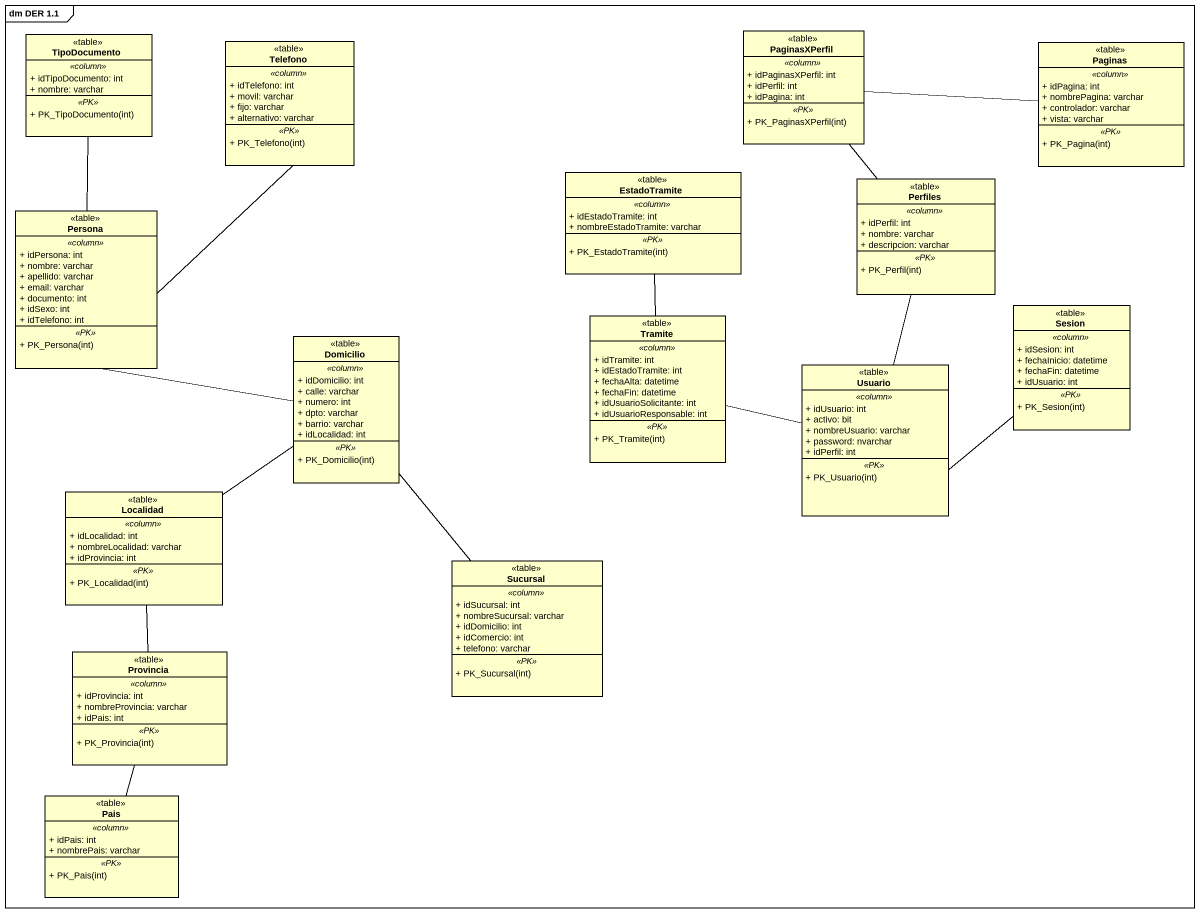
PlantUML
@startuml
mainframe dm DER 1.1
hide circle
hide empty members
skinparam classAttributeIconSize 0
class TipoDocumento <<table>> {
  .. <<column>> ..
  + idTipoDocumento: int
  + nombre: varchar
  .. <<PK>> ..
  + PK_TipoDocumento(int)
}
class Telefono <<table>> {
  .. <<column>> ..
  + idTelefono: int
  + movil: varchar
  + fijo: varchar
  + alternativo: varchar
  .. <<PK>> ..
  + PK_Telefono(int)
}
class PaginasXPerfil <<table>> {
  .. <<column>> ..
  + idPaginasXPerfil: int
  + idPerfil: int
  + idPagina: int
  .. <<PK>> ..
  + PK_PaginasXPerfil(int)
}
class Paginas <<table>> {
  .. <<column>> ..
  + idPagina: int
  + nombrePagina: varchar
  + controlador: varchar
  + vista: varchar
  .. <<PK>> ..
  + PK_Pagina(int)
}
class EstadoTramite <<table>> {
  .. <<column>> ..
  + idEstadoTramite: int
  + nombreEstadoTramite: varchar
  .. <<PK>> ..
  + PK_EstadoTramite(int)
}
class Perfiles <<table>> {
  .. <<column>> ..
  + idPerfil: int
  + nombre: varchar
  + descripcion: varchar
  .. <<PK>> ..
  + PK_Perfil(int)
}
class Persona <<table>> {
  .. <<column>> ..
  + idPersona: int
  + nombre: varchar
  + apellido: varchar
  + email: varchar
  + documento: int
  + idSexo: int
  + idTelefono: int
  .. <<PK>> ..
  + PK_Persona(int)
}
class Sesion <<table>> {
  .. <<column>> ..
  + idSesion: int
  + fechaInicio: datetime
  + fechaFin: datetime
  + idUsuario: int
  .. <<PK>> ..
  + PK_Sesion(int)
}
class Domicilio <<table>> {
  .. <<column>> ..
  + idDomicilio: int
  + calle: varchar
  + numero: int
  + dpto: varchar
  + barrio: varchar
  + idLocalidad: int
  .. <<PK>> ..
  + PK_Domicilio(int)
}
class Tramite <<table>> {
  .. <<column>> ..
  + idTramite: int
  + idEstadoTramite: int
  + fechaAlta: datetime
  + fechaFin: datetime
  + idUsuarioSolicitante: int
  + idUsuarioResponsable: int
  .. <<PK>> ..
  + PK_Tramite(int)
}
class Usuario <<table>> {
  .. <<column>> ..
  + idUsuario: int
  + activo: bit
  + nombreUsuario: varchar
  + password: nvarchar
  + idPerfil: int
  .. <<PK>> ..
  + PK_Usuario(int)
}
class Localidad <<table>> {
  .. <<column>> ..
  + idLocalidad: int
  + nombreLocalidad: varchar
  + idProvincia: int
  .. <<PK>> ..
  + PK_Localidad(int)
}
class Sucursal <<table>> {
  .. <<column>> ..
  + idSucursal: int
  + nombreSucursal: varchar
  + idDomicilio: int
  + idComercio: int
  + telefono: varchar
  .. <<PK>> ..
  + PK_Sucursal(int)
}
class Provincia <<table>> {
  .. <<column>> ..
  + idProvincia: int
  + nombreProvincia: varchar
  + idPais: int
  .. <<PK>> ..
  + PK_Provincia(int)
}
class Pais <<table>> {
  .. <<column>> ..
  + idPais: int
  + nombrePais: varchar
  .. <<PK>> ..
  + PK_Pais(int)
}
PaginasXPerfil -right- Paginas
Perfiles -up- PaginasXPerfil
Persona -up- TipoDocumento
Persona -up- Telefono
Persona -right- Domicilio
Sesion -left- Usuario
Domicilio -- Localidad
Tramite -up- EstadoTramite
Tramite -right- Usuario
Usuario -up- Perfiles
Localidad -- Provincia
Sucursal -up- Domicilio
Provincia -- Pais
@enduml
